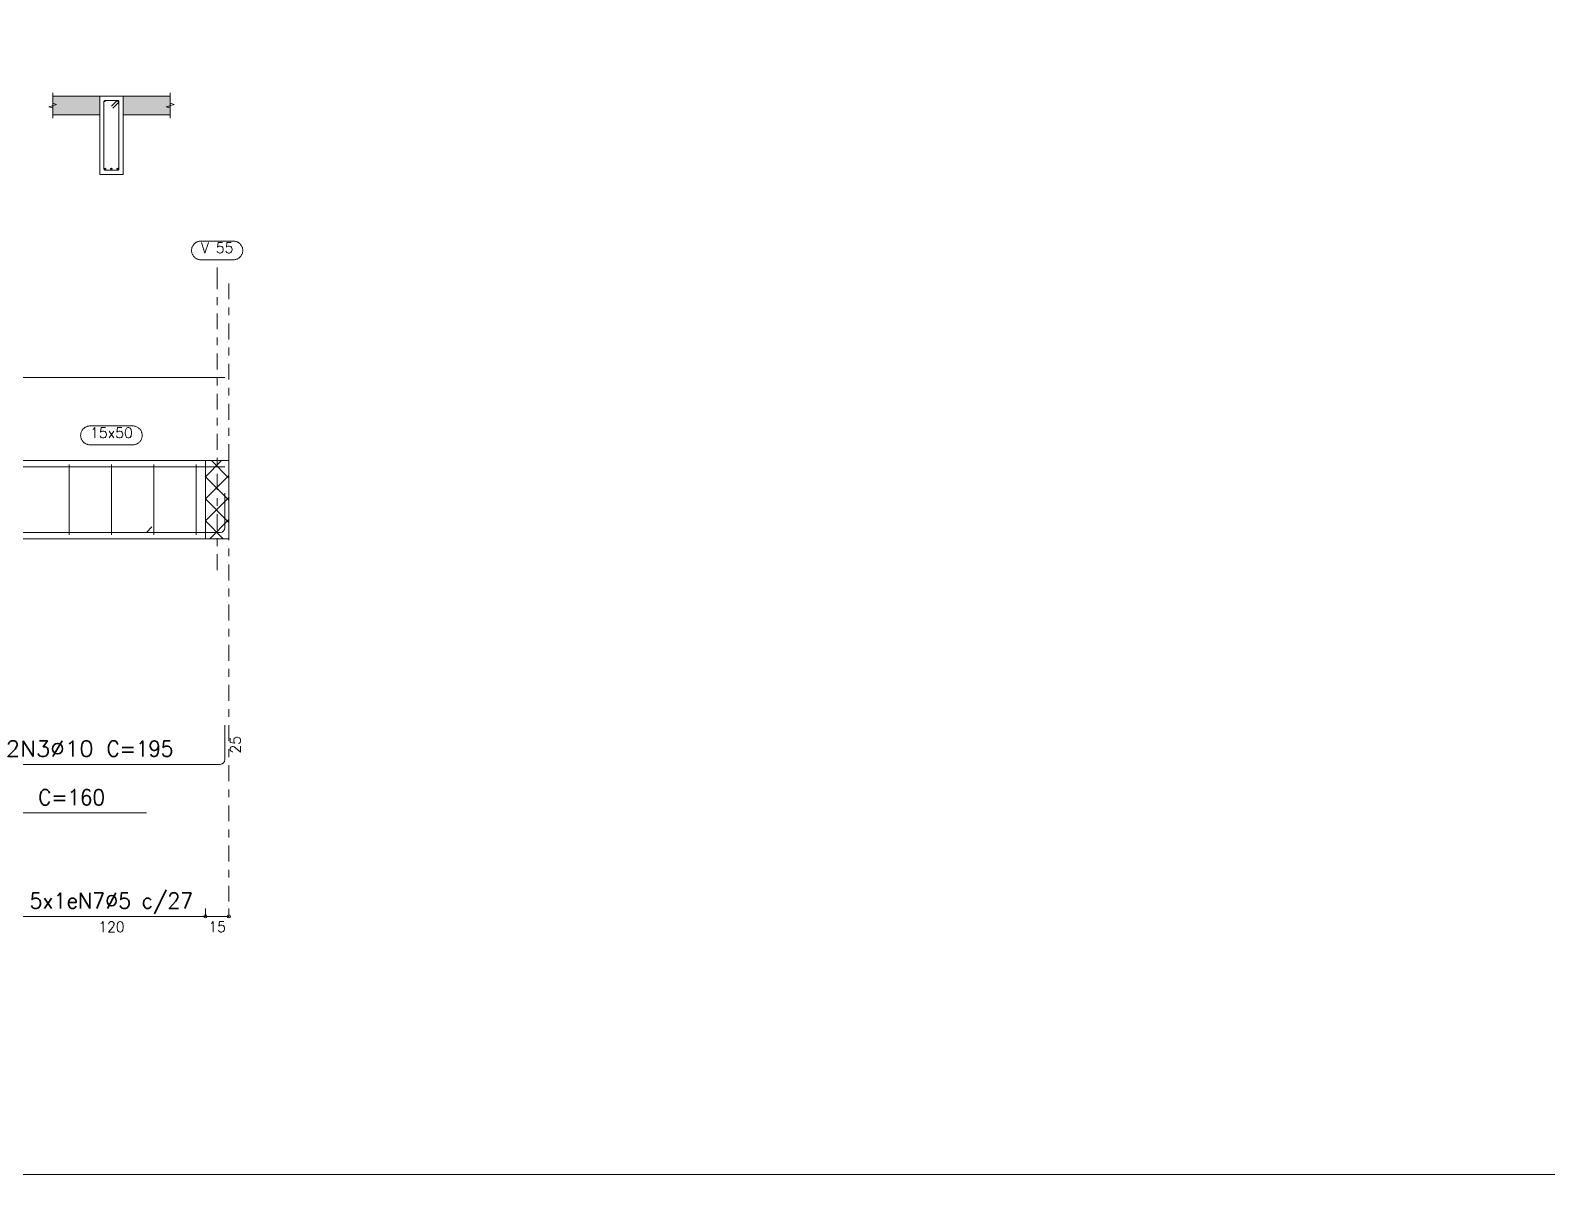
# Model space of a CAD drawing. Header units: millimetres. Extents: x 0 to 84, y 0 to 59.4.
# Drawn here: x 17.5 to 36.88, y 0 to 14.6 of the extents above; entities that cross this region are included whole.
import ezdxf
from ezdxf.enums import TextEntityAlignment as Align

# ---------------------------------------------------------------- set-up
doc = ezdxf.new("R2010")
doc.units = ezdxf.units.MM
doc.linetypes.add('CYPE_RAYAPUNTO', pattern=[0.4125, 0.2025, -0.105, 0, -0.105])
for name, color, linetype, lineweight in [('ARM_LONGITUDINAL_Ø10', 103, 'Continuous', 9), ('ARM_LONGITUDINAL_Ø5', 151, 'Continuous', 9), ('ARM_TRANSVERSAL_Ø5', 151, 'Continuous', 9), ('ELE_ARM_TRANS_TXT_EST', 3, 'Continuous', 9), ('ELE_CONT_NOS', 122, 'Continuous', 9), ('ELE_CONT_VIG_CONCRETO', 2, 'Continuous', 9), ('ELE_COT_COT_ANCORAGENS', 3, 'Continuous', 0), ('ELE_COT_COT_EST', 3, 'Continuous', 0), ('ELE_COT_COT_LIN_APOIOS', 2, 'CYPE_RAYAPUNTO', 0), ('ELE_COT_TEXTOS_ESTRIBOS', 122, 'Continuous', 0), ('ELE_REF_COT_LIN_AUX_COTA', 2, 'CYPE_RAYAPUNTO', 9), ('ELE_REF_REF_NOME', 3, 'Continuous', 9), ('ELE_REF_REF_REFERENCIA', 3, 'Continuous', 9), ('ELE_REF_TEXTO_REF_NOME', 3, 'Continuous', 9), ('ELE_REF_TEXTO_REF_REFERENCIA', 3, 'Continuous', 9), ('POR_ARM_LONG_ARM_TEXTOS', 3, 'Continuous', 9), ('POR_ARM_LONG_TXT_COMP', 3, 'Continuous', 9), ('QUAD_BORDA', 1, 'Continuous', 20), ('QUAD_LIMITES', 2, 'Continuous', 0), ('SEC_CONT_LAJES_CORTE', 8, 'Continuous', 9), ('SEC_CONT_VIG_CONCRETO_CORTE', 2, 'Continuous', 9)]:
    doc.layers.add(name, color=color, linetype=linetype, lineweight=lineweight)
doc.styles.add('CYPETXT', font='', dxfattribs={"height": 0.2})
doc.styles.get('CYPETXT').set_extended_font_data('romans')

msp = doc.modelspace()

# ---------------------------------------------------------------- hatches: boundary and pattern name
at = {"layer": 'SEC_CONT_LAJES_CORTE', "true_color": 0xdad7d3}
for points in [[(17.788, 13.764), (18.388, 13.764), (18.388, 13.524), (17.788, 13.524)], [(19.288, 13.764), (18.688, 13.764), (18.688, 13.524), (19.288, 13.524)]]:
    msp.add_hatch(color=254, dxfattribs=at).paths.add_polyline_path(points, flags=0)

# ---------------------------------------------------------------- linework, layer by layer
at = {"layer": 'ARM_LONGITUDINAL_Ø10'}
msp.add_line((18.985, 8.196), (19.056, 8.267), dxfattribs=at)
for points in [[(19.988, 8.696), (19.988, 8.256), (19.983, 8.233), (19.97, 8.214), (19.951, 8.201), (19.928, 8.196), (16.588, 8.196)], [(18.985, 8.196), (15.785, 8.196)], [(19.988, 5.736), (19.988, 5.296), (19.983, 5.273), (19.97, 5.254), (19.951, 5.241), (19.928, 5.236), (16.588, 5.236)], [(18.985, 4.616), (15.785, 4.616)]]:
    msp.add_lwpolyline(points, dxfattribs=at)
for centre in [(18.458, 12.834), (18.538, 12.834), (18.618, 12.834)]:
    msp.add_circle(centre, 0.01, dxfattribs=at)
at = {"layer": 'ARM_LONGITUDINAL_Ø5'}
for points in [[(19.988, 10.174), (10.788, 10.174)], [(19.988, 9.032), (10.788, 9.032)]]:
    msp.add_lwpolyline(points, dxfattribs=at)
for centre in [(18.453, 13.699), (18.623, 13.699)]:
    msp.add_circle(centre, 0.005, dxfattribs=at)
at = {"layer": 'ARM_TRANSVERSAL_Ø5'}
for p, q in [((17.998, 9.064), (17.998, 8.164)), ((18.538, 9.064), (18.538, 8.164)), ((19.078, 9.064), (19.078, 8.164)), ((19.618, 9.064), (19.618, 8.164))]:
    msp.add_line(p, q, dxfattribs=at)
msp.add_lwpolyline([(18.558, 13.612), (18.629, 13.683), (18.63, 13.685), (18.632, 13.688), (18.633, 13.691), (18.633, 13.694), (18.633, 13.697), (18.632, 13.699), (18.63, 13.702), (18.629, 13.704), (18.626, 13.706), (18.624, 13.707), (18.621, 13.708), (18.618, 13.709), (18.458, 13.709), (18.452, 13.707), (18.447, 13.704), (18.444, 13.699), (18.443, 13.694), (18.443, 12.834), (18.444, 12.828), (18.447, 12.823), (18.452, 12.82), (18.458, 12.819), (18.618, 12.819), (18.624, 12.82), (18.629, 12.823), (18.632, 12.828), (18.633, 12.834), (18.633, 13.694), (18.633, 13.697), (18.632, 13.699), (18.63, 13.702), (18.629, 13.704), (18.626, 13.706), (18.624, 13.707), (18.621, 13.708), (18.618, 13.709), (18.616, 13.708), (18.613, 13.708), (18.611, 13.707), (18.609, 13.706), (18.607, 13.704), (18.537, 13.634)], dxfattribs=at)
at = {"layer": 'ELE_CONT_NOS', "lineweight": 0}
for p, q in [((19.738, 8.907), (19.945, 9.114)), ((20.038, 8.89), (19.814, 9.114)), ((19.738, 8.624), (20.038, 8.924)), ((20.038, 8.607), (19.738, 8.907)), ((19.738, 8.342), (20.038, 8.642)), ((20.038, 8.324), (19.738, 8.624)), ((19.965, 8.114), (19.738, 8.342)), ((19.794, 8.114), (20.038, 8.359))]:
    msp.add_line(p, q, dxfattribs=at)
at = {"layer": 'ELE_CONT_NOS'}
msp.add_line((20.038, 9.114), (20.038, 8.114), dxfattribs=at)
for points in [[(19.738, 9.114), (20.038, 9.114)], [(19.738, 8.114), (20.038, 8.114)]]:
    msp.add_lwpolyline(points, dxfattribs=at)
at = {"layer": 'ELE_CONT_NOS', "lineweight": 0}
msp.add_lwpolyline([(19.738, 9.114), (19.738, 8.114), (20.038, 8.114), (20.038, 9.114), (19.738, 9.114)], close=True, dxfattribs=at)
at = {"layer": 'ELE_CONT_VIG_CONCRETO'}
for p, q in [((17.338, 9.114), (19.738, 9.114)), ((17.338, 8.114), (19.738, 8.114))]:
    msp.add_line(p, q, dxfattribs=at)
at = {"layer": 'ELE_COT_COT_EST'}
msp.add_line((19.738, 3.296), (19.738, 3.396), dxfattribs=at)
for points in [[(17.338, 3.296), (19.738, 3.296), (19.738, 3.396)], [(19.738, 3.296), (20.038, 3.296), (20.038, 3.396)]]:
    msp.add_lwpolyline(points, dxfattribs=at)
for centre in [(19.738, 3.296), (19.738, 3.296), (20.038, 3.296)]:
    msp.add_circle(centre, 0.02, dxfattribs=at)
at = {"layer": 'ELE_COT_COT_LIN_APOIOS'}
msp.add_line((20.038, 11.374), (20.038, 3.296), dxfattribs=at)
at = {"layer": 'ELE_REF_COT_LIN_AUX_COTA'}
for p, q in [((19.888, 11.374), (19.888, 11.674)), ((19.888, 7.714), (19.888, 11.374))]:
    msp.add_line(p, q, dxfattribs=at)
at = {"layer": 'ELE_REF_REF_NOME'}
msp.add_lwpolyline([(18.811, 9.554), (18.819, 9.554), (18.827, 9.553), (18.835, 9.552), (18.843, 9.55), (18.85, 9.548), (18.858, 9.545), (18.865, 9.541), (18.872, 9.538), (18.879, 9.533), (18.885, 9.528), (18.891, 9.523), (18.897, 9.518), (18.903, 9.512), (18.908, 9.505), (18.912, 9.499), (18.916, 9.492), (18.92, 9.485), (18.923, 9.477), (18.926, 9.47), (18.928, 9.462), (18.929, 9.454), (18.93, 9.446), (18.931, 9.438), (18.931, 9.43), (18.93, 9.422), (18.929, 9.414), (18.928, 9.406), (18.926, 9.399), (18.923, 9.391), (18.92, 9.384), (18.916, 9.377), (18.912, 9.37), (18.908, 9.363), (18.903, 9.357), (18.897, 9.351), (18.891, 9.345), (18.885, 9.34), (18.879, 9.335), (18.872, 9.331), (18.865, 9.327), (18.858, 9.324), (18.85, 9.321), (18.843, 9.319), (18.835, 9.317), (18.827, 9.315), (18.819, 9.315), (18.811, 9.314), (18.265, 9.314), (18.257, 9.315), (18.249, 9.315), (18.241, 9.317), (18.233, 9.319), (18.226, 9.321), (18.218, 9.324), (18.211, 9.327), (18.204, 9.331), (18.197, 9.335), (18.191, 9.34), (18.184, 9.345), (18.179, 9.351), (18.173, 9.357), (18.168, 9.363), (18.164, 9.37), (18.16, 9.377), (18.156, 9.384), (18.153, 9.391), (18.15, 9.399), (18.148, 9.406), (18.147, 9.414), (18.146, 9.422), (18.145, 9.43), (18.145, 9.438), (18.146, 9.446), (18.147, 9.454), (18.148, 9.462), (18.15, 9.47), (18.153, 9.477), (18.156, 9.485), (18.16, 9.492), (18.164, 9.499), (18.168, 9.505), (18.173, 9.512), (18.179, 9.518), (18.184, 9.523), (18.191, 9.528), (18.197, 9.533), (18.204, 9.538), (18.211, 9.541), (18.218, 9.545), (18.226, 9.548), (18.233, 9.55), (18.241, 9.552), (18.249, 9.553), (18.257, 9.554), (18.265, 9.554), (18.811, 9.554)], close=True, dxfattribs=at)
at = {"layer": 'ELE_REF_REF_REFERENCIA'}
msp.add_lwpolyline([(20.095, 11.914), (20.103, 11.914), (20.111, 11.913), (20.119, 11.912), (20.127, 11.91), (20.134, 11.908), (20.142, 11.905), (20.149, 11.901), (20.156, 11.898), (20.163, 11.893), (20.169, 11.888), (20.175, 11.883), (20.181, 11.878), (20.187, 11.872), (20.192, 11.865), (20.196, 11.859), (20.2, 11.852), (20.204, 11.845), (20.207, 11.837), (20.21, 11.83), (20.212, 11.822), (20.213, 11.814), (20.214, 11.806), (20.215, 11.798), (20.215, 11.79), (20.214, 11.782), (20.213, 11.774), (20.212, 11.766), (20.21, 11.759), (20.207, 11.751), (20.204, 11.744), (20.2, 11.737), (20.196, 11.73), (20.192, 11.723), (20.187, 11.717), (20.181, 11.711), (20.175, 11.705), (20.169, 11.7), (20.163, 11.695), (20.156, 11.691), (20.149, 11.687), (20.142, 11.684), (20.134, 11.681), (20.127, 11.679), (20.119, 11.677), (20.111, 11.675), (20.103, 11.675), (20.095, 11.674), (19.681, 11.674), (19.673, 11.675), (19.665, 11.675), (19.657, 11.677), (19.649, 11.679), (19.642, 11.681), (19.634, 11.684), (19.627, 11.687), (19.62, 11.691), (19.613, 11.695), (19.607, 11.7), (19.6, 11.705), (19.595, 11.711), (19.589, 11.717), (19.584, 11.723), (19.58, 11.73), (19.576, 11.737), (19.572, 11.744), (19.569, 11.751), (19.566, 11.759), (19.564, 11.766), (19.563, 11.774), (19.562, 11.782), (19.561, 11.79), (19.561, 11.798), (19.562, 11.806), (19.563, 11.814), (19.564, 11.822), (19.566, 11.83), (19.569, 11.837), (19.572, 11.845), (19.576, 11.852), (19.58, 11.859), (19.584, 11.865), (19.589, 11.872), (19.595, 11.878), (19.6, 11.883), (19.607, 11.888), (19.613, 11.893), (19.62, 11.898), (19.627, 11.901), (19.634, 11.905), (19.642, 11.908), (19.649, 11.91), (19.657, 11.912), (19.665, 11.913), (19.673, 11.914), (19.681, 11.914), (20.095, 11.914)], close=True, dxfattribs=at)
at = {"layer": 'QUAD_BORDA'}
msp.add_lwpolyline([(0, 0), (84, 0), (84, 59.4), (0, 59.4), (0, 0)], close=True, dxfattribs=at)
at = {"layer": 'QUAD_LIMITES'}
msp.add_lwpolyline([(0, 0), (84, 0), (84, 59.4), (0, 59.4), (0, 0)], close=True, dxfattribs=at)
at = {"layer": 'SEC_CONT_LAJES_CORTE'}
for points in [[(17.788, 13.804), (17.788, 13.674), (17.838, 13.659), (17.738, 13.629), (17.788, 13.614), (17.788, 13.484)], [(17.788, 13.764), (18.388, 13.764), (18.388, 13.524), (17.788, 13.524)], [(19.288, 13.764), (18.688, 13.764), (18.688, 13.524), (19.288, 13.524)], [(19.288, 13.804), (19.288, 13.674), (19.338, 13.659), (19.238, 13.629), (19.288, 13.614), (19.288, 13.484)]]:
    msp.add_lwpolyline(points, dxfattribs=at)
at = {"layer": 'SEC_CONT_LAJES_CORTE', "color": 254, "true_color": 0xdad7d3}
for points in [[(17.788, 13.764), (18.388, 13.764), (18.388, 13.524), (17.788, 13.524)], [(19.288, 13.764), (18.688, 13.764), (18.688, 13.524), (19.288, 13.524)]]:
    msp.add_lwpolyline(points, close=True, dxfattribs=at)
at = {"layer": 'SEC_CONT_VIG_CONCRETO_CORTE'}
msp.add_lwpolyline([(18.688, 13.764), (18.388, 13.764), (18.388, 12.764), (18.688, 12.764), (18.688, 13.764)], close=True, dxfattribs=at)

# ---------------------------------------------------------------- texts
at = {"layer": 'ELE_ARM_TRANS_TXT_EST', "style": 'CYPETXT', "width": 0.835131}
msp.add_text('5x1eN7%%c5 c/27', height=0.2, dxfattribs=at).set_placement((17.492, 3.396), (19.583, 3.396), align=Align.FIT)
at = {"layer": 'ELE_COT_COT_ANCORAGENS', "style": 'CYPETXT', "width": 0.872274}
msp.add_text('25', height=0.1333, rotation=90, dxfattribs=at).set_placement((20.188, 5.374), (20.188, 5.598), align=Align.FIT)
at = {"layer": 'ELE_COT_TEXTOS_ESTRIBOS', "style": 'CYPETXT', "width": 0.872274}
for s, p, p2 in [('120', (18.37, 3.096), (18.706, 3.096)), ('15', (19.776, 3.096), (20, 3.096))]:
    msp.add_text(s, height=0.1333, dxfattribs=at).set_placement(p, p2, align=Align.FIT)
at = {"layer": 'ELE_REF_TEXTO_REF_NOME', "style": 'CYPETXT', "width": 0.876123}
msp.add_text('15x50', height=0.1333, dxfattribs=at).set_placement((18.265, 9.401), (18.811, 9.401), align=Align.FIT)
at = {"layer": 'ELE_REF_TEXTO_REF_REFERENCIA', "style": 'CYPETXT', "width": 0.816032}
msp.add_text('V 55', height=0.1333, dxfattribs=at).set_placement((19.681, 11.761), (20.095, 11.761), align=Align.FIT)
at = {"layer": 'POR_ARM_LONG_ARM_TEXTOS', "style": 'CYPETXT', "width": 0.940329}
msp.add_text('2N3%%c10', height=0.2, dxfattribs=at).set_placement((17.188, 5.336), (18.31, 5.336), align=Align.FIT)
at = {"layer": 'POR_ARM_LONG_TXT_COMP', "style": 'CYPETXT', "width": 0.770929}
for s, p, p2 in [(' C=195', (18.35, 5.336), (19.328, 5.336)), (' C=160', (17.477, 4.716), (18.455, 4.716))]:
    msp.add_text(s, height=0.2, dxfattribs=at).set_placement(p, p2, align=Align.FIT)

doc.saveas('drawing.dxf')
